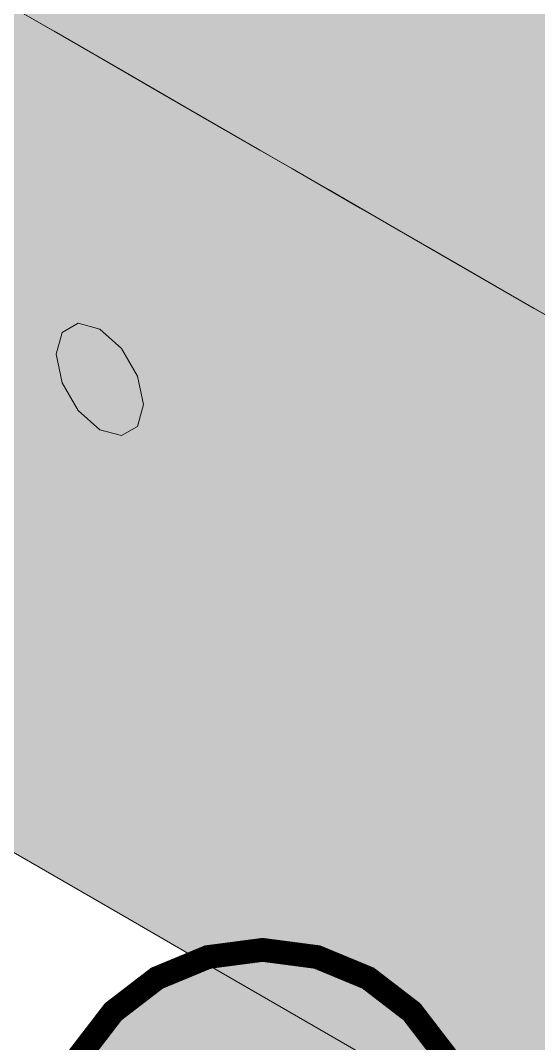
# Model space of a CAD drawing. Header units: metres. Extents: x 349122 to 349453, y 9281252 to 9281971.
# Drawn here: x 349264.0716 to 349264.1697, y 9281654.0203 to 9281654.214 of the extents above; entities that cross this region are included whole.
import ezdxf

# ---------------------------------------------------------------- set-up
doc = ezdxf.new("R2010")
doc.units = ezdxf.units.M
doc.header["$LTSCALE"] = 0.25
doc.layers.add('ISO-3D', color=7, linetype='CONTINUOUS', lineweight=13)
doc.layers.add('ISO-3D-ARISTAS', color=250, linetype='CONTINUOUS', lineweight=13)
doc.layers.add('LLAMADAS-NUM', color=30, linetype='CONTINUOUS', lineweight=25, true_color=0xc05014)

msp = doc.modelspace()

# ---------------------------------------------------------------- linework, layer by layer
at = {"layer": 'ISO-3D', "true_color": 0x9e9c96}
for points in [[(349264.06425, 9281654.2241), (349264.07724, 9281654.2166), (349264.05132, 9281654.21663), (349264.06431, 9281654.20913)], [(349264.08434, 9281654.22297), (349264.0972, 9281654.21555), (349264.07164, 9281654.21564), (349264.0845, 9281654.20821)], [(349264.09017, 9281654.22406), (349264.10316, 9281654.21656), (349264.07724, 9281654.2166), (349264.09023, 9281654.2091)], [(349264.1099, 9281654.22288), (349264.12276, 9281654.21545), (349264.0972, 9281654.21555), (349264.11006, 9281654.20812)], [(349264.11609, 9281654.22402), (349264.12908, 9281654.21652), (349264.10316, 9281654.21656), (349264.11615, 9281654.20906)], [(349264.13546, 9281654.22279), (349264.14832, 9281654.21536), (349264.12276, 9281654.21545), (349264.13562, 9281654.20803)], [(349264.142, 9281654.22399), (349264.15499, 9281654.21649), (349264.12908, 9281654.21652), (349264.14207, 9281654.20902)], [(349264.16102, 9281654.2227), (349264.17388, 9281654.21527), (349264.14832, 9281654.21536), (349264.16118, 9281654.20794)], [(349264.16792, 9281654.22395), (349264.18091, 9281654.21645), (349264.15499, 9281654.21649), (349264.16798, 9281654.20899)], [(349264.07724, 9281654.2166), (349264.09023, 9281654.2091), (349264.06431, 9281654.20913), (349264.0773, 9281654.20163)], [(349264.0972, 9281654.21555), (349264.11006, 9281654.20812), (349264.0845, 9281654.20821), (349264.09736, 9281654.20079)], [(349264.10316, 9281654.21656), (349264.11615, 9281654.20906), (349264.09023, 9281654.2091), (349264.10322, 9281654.2016)], [(349264.12276, 9281654.21545), (349264.13562, 9281654.20803), (349264.11006, 9281654.20812), (349264.12292, 9281654.2007)], [(349264.12908, 9281654.21652), (349264.14207, 9281654.20902), (349264.11615, 9281654.20906), (349264.12914, 9281654.20156)], [(349264.14832, 9281654.21536), (349264.16118, 9281654.20794), (349264.13562, 9281654.20803), (349264.14848, 9281654.20061)], [(349264.15499, 9281654.21649), (349264.16798, 9281654.20899), (349264.14207, 9281654.20902), (349264.15506, 9281654.20152)], [(349264.17388, 9281654.21527), (349264.18674, 9281654.20785), (349264.16118, 9281654.20794), (349264.17404, 9281654.20052)], [(349264.18091, 9281654.21645), (349264.1939, 9281654.20895), (349264.16798, 9281654.20899), (349264.18097, 9281654.20149)], [(349264.06431, 9281654.20913), (349264.0773, 9281654.20163), (349264.05139, 9281654.20167), (349264.06438, 9281654.19417)], [(349264.09023, 9281654.2091), (349264.10322, 9281654.2016), (349264.0773, 9281654.20163), (349264.0903, 9281654.19413)], [(349264.11615, 9281654.20906), (349264.12914, 9281654.20156), (349264.10322, 9281654.2016), (349264.11621, 9281654.1941)], [(349264.14207, 9281654.20902), (349264.15506, 9281654.20152), (349264.12914, 9281654.20156), (349264.14213, 9281654.19406)], [(349264.16798, 9281654.20899), (349264.18097, 9281654.20149), (349264.15506, 9281654.20152), (349264.16805, 9281654.19402)], [(349264.11006, 9281654.20812), (349264.12292, 9281654.2007), (349264.09736, 9281654.20079), (349264.11022, 9281654.19336)], [(349264.13562, 9281654.20803), (349264.14848, 9281654.20061), (349264.12292, 9281654.2007), (349264.13578, 9281654.19327)], [(349264.16118, 9281654.20794), (349264.17404, 9281654.20052), (349264.14848, 9281654.20061), (349264.16134, 9281654.19318)], [(349264.0773, 9281654.20163), (349264.0903, 9281654.19413), (349264.06438, 9281654.19417), (349264.07737, 9281654.18667)], [(349264.10322, 9281654.2016), (349264.11621, 9281654.1941), (349264.0903, 9281654.19413), (349264.10329, 9281654.18663)], [(349264.12914, 9281654.20156), (349264.14213, 9281654.19406), (349264.11621, 9281654.1941), (349264.1292, 9281654.1866)], [(349264.15506, 9281654.20152), (349264.16805, 9281654.19402), (349264.14213, 9281654.19406), (349264.15512, 9281654.18656)], [(349264.18097, 9281654.20149), (349264.19396, 9281654.19399), (349264.16805, 9281654.19402), (349264.18104, 9281654.18652)], [(349264.12292, 9281654.2007), (349264.13578, 9281654.19327), (349264.11022, 9281654.19336), (349264.12308, 9281654.18594)], [(349264.14848, 9281654.20061), (349264.16134, 9281654.19318), (349264.13578, 9281654.19327), (349264.14864, 9281654.18585)], [(349264.17404, 9281654.20052), (349264.1869, 9281654.19309), (349264.16134, 9281654.19318), (349264.1742, 9281654.18576)], [(349264.06438, 9281654.19417), (349264.07737, 9281654.18667), (349264.05145, 9281654.18671), (349264.06444, 9281654.17921)], [(349264.0903, 9281654.19413), (349264.10329, 9281654.18663), (349264.07737, 9281654.18667), (349264.09036, 9281654.17917)], [(349264.11621, 9281654.1941), (349264.1292, 9281654.1866), (349264.10329, 9281654.18663), (349264.11628, 9281654.17913)], [(349264.14213, 9281654.19406), (349264.15512, 9281654.18656), (349264.1292, 9281654.1866), (349264.14219, 9281654.1791)], [(349264.16805, 9281654.19402), (349264.18104, 9281654.18652), (349264.15512, 9281654.18656), (349264.16811, 9281654.17906)], [(349264.13578, 9281654.19327), (349264.14864, 9281654.18585), (349264.12308, 9281654.18594), (349264.13594, 9281654.17852)], [(349264.16134, 9281654.19318), (349264.1742, 9281654.18576), (349264.14864, 9281654.18585), (349264.1615, 9281654.17842)], [(349264.07737, 9281654.18667), (349264.09036, 9281654.17917), (349264.06444, 9281654.17921), (349264.07743, 9281654.17171)], [(349264.10329, 9281654.18663), (349264.11628, 9281654.17913), (349264.09036, 9281654.17917), (349264.10335, 9281654.17167)], [(349264.1292, 9281654.1866), (349264.14219, 9281654.1791), (349264.11628, 9281654.17913), (349264.12927, 9281654.17163)], [(349264.14864, 9281654.18585), (349264.1615, 9281654.17842), (349264.13594, 9281654.17852), (349264.1488, 9281654.17109)], [(349264.15512, 9281654.18656), (349264.16811, 9281654.17906), (349264.14219, 9281654.1791), (349264.15518, 9281654.1716)], [(349264.1742, 9281654.18576), (349264.18706, 9281654.17833), (349264.1615, 9281654.17842), (349264.17436, 9281654.171)], [(349264.18104, 9281654.18652), (349264.19403, 9281654.17902), (349264.16811, 9281654.17906), (349264.1811, 9281654.17156)], [(349264.06444, 9281654.17921), (349264.07743, 9281654.17171), (349264.05151, 9281654.17174), (349264.0645, 9281654.16424)], [(349264.09036, 9281654.17917), (349264.10335, 9281654.17167), (349264.07743, 9281654.17171), (349264.09042, 9281654.16421)], [(349264.11628, 9281654.17913), (349264.12927, 9281654.17163), (349264.10335, 9281654.17167), (349264.11634, 9281654.16417)], [(349264.14219, 9281654.1791), (349264.15518, 9281654.1716), (349264.12927, 9281654.17163), (349264.14226, 9281654.16413)], [(349264.1615, 9281654.17842), (349264.17436, 9281654.171), (349264.1488, 9281654.17109), (349264.16165, 9281654.16367)], [(349264.16811, 9281654.17906), (349264.1811, 9281654.17156), (349264.15518, 9281654.1716), (349264.16817, 9281654.1641)], [(349264.07743, 9281654.17171), (349264.09042, 9281654.16421), (349264.0645, 9281654.16424), (349264.07749, 9281654.15674)], [(349264.10335, 9281654.17167), (349264.11634, 9281654.16417), (349264.09042, 9281654.16421), (349264.10341, 9281654.15671)], [(349264.12927, 9281654.17163), (349264.14226, 9281654.16413), (349264.11634, 9281654.16417), (349264.12933, 9281654.15667)], [(349264.15518, 9281654.1716), (349264.16817, 9281654.1641), (349264.14226, 9281654.16413), (349264.15525, 9281654.15663)], [(349264.17436, 9281654.171), (349264.18722, 9281654.16358), (349264.16165, 9281654.16367), (349264.17451, 9281654.15624)], [(349264.1811, 9281654.17156), (349264.19409, 9281654.16406), (349264.16817, 9281654.1641), (349264.18116, 9281654.1566)], [(349264.0645, 9281654.16424), (349264.07749, 9281654.15674), (349264.05158, 9281654.15678), (349264.06457, 9281654.14928)], [(349264.09042, 9281654.16421), (349264.10341, 9281654.15671), (349264.07749, 9281654.15674), (349264.09049, 9281654.14924)], [(349264.11634, 9281654.16417), (349264.12933, 9281654.15667), (349264.10341, 9281654.15671), (349264.1164, 9281654.14921)], [(349264.14226, 9281654.16413), (349264.15525, 9281654.15663), (349264.12933, 9281654.15667), (349264.14232, 9281654.14917)], [(349264.16817, 9281654.1641), (349264.18116, 9281654.1566), (349264.15525, 9281654.15663), (349264.16824, 9281654.14913)], [(349264.07749, 9281654.15674), (349264.09049, 9281654.14924), (349264.06457, 9281654.14928), (349264.07756, 9281654.14178)], [(349264.10341, 9281654.15671), (349264.1164, 9281654.14921), (349264.09049, 9281654.14924), (349264.10348, 9281654.14174)], [(349264.12933, 9281654.15667), (349264.14232, 9281654.14917), (349264.1164, 9281654.14921), (349264.12939, 9281654.14171)], [(349264.15525, 9281654.15663), (349264.16824, 9281654.14913), (349264.14232, 9281654.14917), (349264.15531, 9281654.14167)], [(349264.18116, 9281654.1566), (349264.19415, 9281654.1491), (349264.16824, 9281654.14913), (349264.18123, 9281654.14163)], [(349264.06457, 9281654.14928), (349264.07756, 9281654.14178), (349264.05164, 9281654.14182), (349264.06463, 9281654.13432)], [(349264.09049, 9281654.14924), (349264.10348, 9281654.14174), (349264.07756, 9281654.14178), (349264.09055, 9281654.13428)], [(349264.1164, 9281654.14921), (349264.12939, 9281654.14171), (349264.10348, 9281654.14174), (349264.11647, 9281654.13424)], [(349264.14232, 9281654.14917), (349264.15531, 9281654.14167), (349264.12939, 9281654.14171), (349264.14238, 9281654.13421)], [(349264.16824, 9281654.14913), (349264.18123, 9281654.14163), (349264.15531, 9281654.14167), (349264.1683, 9281654.13417)], [(349264.07756, 9281654.14178), (349264.09055, 9281654.13428), (349264.06463, 9281654.13432), (349264.07762, 9281654.12682)], [(349264.10348, 9281654.14174), (349264.11647, 9281654.13424), (349264.09055, 9281654.13428), (349264.10354, 9281654.12678)], [(349264.12939, 9281654.14171), (349264.14238, 9281654.13421), (349264.11647, 9281654.13424), (349264.12946, 9281654.12674)], [(349264.15531, 9281654.14167), (349264.1683, 9281654.13417), (349264.14238, 9281654.13421), (349264.15537, 9281654.12671)], [(349264.18123, 9281654.14163), (349264.19422, 9281654.13413), (349264.1683, 9281654.13417), (349264.18129, 9281654.12667)], [(349264.06463, 9281654.13432), (349264.07762, 9281654.12682), (349264.0517, 9281654.12685), (349264.06469, 9281654.11935)], [(349264.09055, 9281654.13428), (349264.10354, 9281654.12678), (349264.07762, 9281654.12682), (349264.09061, 9281654.11932)], [(349264.11647, 9281654.13424), (349264.12946, 9281654.12674), (349264.10354, 9281654.12678), (349264.11653, 9281654.11928)], [(349264.14238, 9281654.13421), (349264.15537, 9281654.12671), (349264.12946, 9281654.12674), (349264.14245, 9281654.11924)], [(349264.1683, 9281654.13417), (349264.18129, 9281654.12667), (349264.15537, 9281654.12671), (349264.16836, 9281654.11921)], [(349264.07762, 9281654.12682), (349264.09061, 9281654.11932), (349264.06469, 9281654.11935), (349264.07769, 9281654.11185)], [(349264.10354, 9281654.12678), (349264.11653, 9281654.11928), (349264.09061, 9281654.11932), (349264.1036, 9281654.11182)], [(349264.12946, 9281654.12674), (349264.14245, 9281654.11924), (349264.11653, 9281654.11928), (349264.12952, 9281654.11178)], [(349264.15537, 9281654.12671), (349264.16836, 9281654.11921), (349264.14245, 9281654.11924), (349264.15544, 9281654.11174)], [(349264.18129, 9281654.12667), (349264.19428, 9281654.11917), (349264.16836, 9281654.11921), (349264.18135, 9281654.11171)], [(349264.06469, 9281654.11935), (349264.07769, 9281654.11185), (349264.05177, 9281654.11189), (349264.06476, 9281654.10439)], [(349264.09061, 9281654.11932), (349264.1036, 9281654.11182), (349264.07769, 9281654.11185), (349264.09068, 9281654.10435)], [(349264.11653, 9281654.11928), (349264.12952, 9281654.11178), (349264.1036, 9281654.11182), (349264.11659, 9281654.10432)], [(349264.14245, 9281654.11924), (349264.15544, 9281654.11174), (349264.12952, 9281654.11178), (349264.14251, 9281654.10428)], [(349264.16836, 9281654.11921), (349264.18135, 9281654.11171), (349264.15544, 9281654.11174), (349264.16843, 9281654.10424)], [(349264.07769, 9281654.11185), (349264.09068, 9281654.10435), (349264.06476, 9281654.10439), (349264.07775, 9281654.09689)], [(349264.1036, 9281654.11182), (349264.11659, 9281654.10432), (349264.09068, 9281654.10435), (349264.10367, 9281654.09685)], [(349264.12952, 9281654.11178), (349264.14251, 9281654.10428), (349264.11659, 9281654.10432), (349264.12958, 9281654.09682)], [(349264.15544, 9281654.11174), (349264.16843, 9281654.10424), (349264.14251, 9281654.10428), (349264.1555, 9281654.09678)], [(349264.18135, 9281654.11171), (349264.19435, 9281654.10421), (349264.16843, 9281654.10424), (349264.18142, 9281654.09674)], [(349264.06476, 9281654.10439), (349264.07775, 9281654.09689), (349264.05183, 9281654.09693), (349264.06482, 9281654.08943)], [(349264.09068, 9281654.10435), (349264.10367, 9281654.09685), (349264.07775, 9281654.09689), (349264.09074, 9281654.08939)], [(349264.11659, 9281654.10432), (349264.12958, 9281654.09682), (349264.10367, 9281654.09685), (349264.11666, 9281654.08935)], [(349264.14251, 9281654.10428), (349264.1555, 9281654.09678), (349264.12958, 9281654.09682), (349264.14257, 9281654.08932)], [(349264.16843, 9281654.10424), (349264.18142, 9281654.09674), (349264.1555, 9281654.09678), (349264.16849, 9281654.08928)], [(349264.07775, 9281654.09689), (349264.09074, 9281654.08939), (349264.06482, 9281654.08943), (349264.07781, 9281654.08193)], [(349264.10367, 9281654.09685), (349264.11666, 9281654.08935), (349264.09074, 9281654.08939), (349264.10373, 9281654.08189)], [(349264.12958, 9281654.09682), (349264.14257, 9281654.08932), (349264.11666, 9281654.08935), (349264.12965, 9281654.08185)], [(349264.1555, 9281654.09678), (349264.16849, 9281654.08928), (349264.14257, 9281654.08932), (349264.15556, 9281654.08182)], [(349264.18142, 9281654.09674), (349264.19441, 9281654.08924), (349264.16849, 9281654.08928), (349264.18148, 9281654.08178)], [(349264.06482, 9281654.08943), (349264.07781, 9281654.08193), (349264.05189, 9281654.08196), (349264.06488, 9281654.07446)], [(349264.09074, 9281654.08939), (349264.10373, 9281654.08189), (349264.07781, 9281654.08193), (349264.0908, 9281654.07443)], [(349264.11666, 9281654.08935), (349264.12965, 9281654.08185), (349264.10373, 9281654.08189), (349264.11672, 9281654.07439)], [(349264.14257, 9281654.08932), (349264.15556, 9281654.08182), (349264.12965, 9281654.08185), (349264.14264, 9281654.07435)], [(349264.16849, 9281654.08928), (349264.18148, 9281654.08178), (349264.15556, 9281654.08182), (349264.16855, 9281654.07432)], [(349264.07781, 9281654.08193), (349264.0908, 9281654.07443), (349264.06488, 9281654.07446), (349264.07788, 9281654.06696)], [(349264.10373, 9281654.08189), (349264.11672, 9281654.07439), (349264.0908, 9281654.07443), (349264.10379, 9281654.06693)], [(349264.12965, 9281654.08185), (349264.14264, 9281654.07435), (349264.11672, 9281654.07439), (349264.12971, 9281654.06689)], [(349264.15556, 9281654.08182), (349264.16855, 9281654.07432), (349264.14264, 9281654.07435), (349264.15563, 9281654.06685)], [(349264.18148, 9281654.08178), (349264.19447, 9281654.07428), (349264.16855, 9281654.07432), (349264.18154, 9281654.06682)], [(349264.06488, 9281654.07446), (349264.07788, 9281654.06696), (349264.05196, 9281654.067), (349264.06495, 9281654.0595)], [(349264.0908, 9281654.07443), (349264.10379, 9281654.06693), (349264.07788, 9281654.06696), (349264.09087, 9281654.05946)], [(349264.11672, 9281654.07439), (349264.12971, 9281654.06689), (349264.10379, 9281654.06693), (349264.11678, 9281654.05943)], [(349264.14264, 9281654.07435), (349264.15563, 9281654.06685), (349264.12971, 9281654.06689), (349264.1427, 9281654.05939)], [(349264.16855, 9281654.07432), (349264.18154, 9281654.06682), (349264.15563, 9281654.06685), (349264.16862, 9281654.05935)], [(349264.07788, 9281654.06696), (349264.09087, 9281654.05946), (349264.06495, 9281654.0595), (349264.07794, 9281654.052)], [(349264.10379, 9281654.06693), (349264.11678, 9281654.05943), (349264.09087, 9281654.05946), (349264.10386, 9281654.05196)], [(349264.12971, 9281654.06689), (349264.1427, 9281654.05939), (349264.11678, 9281654.05943), (349264.12977, 9281654.05193)], [(349264.15563, 9281654.06685), (349264.16862, 9281654.05935), (349264.1427, 9281654.05939), (349264.15569, 9281654.05189)], [(349264.18154, 9281654.06682), (349264.19454, 9281654.05932), (349264.16862, 9281654.05935), (349264.18161, 9281654.05185)], [(349264.09087, 9281654.05946), (349264.10386, 9281654.05196), (349264.07794, 9281654.052), (349264.09093, 9281654.0445)], [(349264.11678, 9281654.05943), (349264.12977, 9281654.05193), (349264.10386, 9281654.05196), (349264.11685, 9281654.04446)], [(349264.1427, 9281654.05939), (349264.15569, 9281654.05189), (349264.12977, 9281654.05193), (349264.14276, 9281654.04443)], [(349264.16862, 9281654.05935), (349264.18161, 9281654.05185), (349264.15569, 9281654.05189), (349264.16868, 9281654.04439)], [(349264.10386, 9281654.05196), (349264.11685, 9281654.04446), (349264.09093, 9281654.0445), (349264.10392, 9281654.037)], [(349264.12977, 9281654.05193), (349264.14276, 9281654.04443), (349264.11685, 9281654.04446), (349264.12984, 9281654.03696)], [(349264.15569, 9281654.05189), (349264.16868, 9281654.04439), (349264.14276, 9281654.04443), (349264.15575, 9281654.03693)], [(349264.18161, 9281654.05185), (349264.1946, 9281654.04435), (349264.16868, 9281654.04439), (349264.18167, 9281654.03689)], [(349264.11685, 9281654.04446), (349264.12984, 9281654.03696), (349264.10392, 9281654.037), (349264.11691, 9281654.0295)], [(349264.14276, 9281654.04443), (349264.15575, 9281654.03693), (349264.12984, 9281654.03696), (349264.14283, 9281654.02946)], [(349264.16868, 9281654.04439), (349264.18167, 9281654.03689), (349264.15575, 9281654.03693), (349264.16874, 9281654.02943)], [(349264.12984, 9281654.03696), (349264.14283, 9281654.02946), (349264.11691, 9281654.0295), (349264.1299, 9281654.022)], [(349264.15575, 9281654.03693), (349264.16874, 9281654.02943), (349264.14283, 9281654.02946), (349264.15582, 9281654.02196)], [(349264.18167, 9281654.03689), (349264.19466, 9281654.02939), (349264.16874, 9281654.02943), (349264.18173, 9281654.02193)], [(349264.14283, 9281654.02946), (349264.15582, 9281654.02196), (349264.1299, 9281654.022), (349264.14289, 9281654.0145)], [(349264.16874, 9281654.02943), (349264.18173, 9281654.02193), (349264.15582, 9281654.02196), (349264.16881, 9281654.01446)], [(349264.15582, 9281654.02196), (349264.16881, 9281654.01446), (349264.14289, 9281654.0145), (349264.15588, 9281654.007)], [(349264.18173, 9281654.02193), (349264.19473, 9281654.01443), (349264.16881, 9281654.01446), (349264.1818, 9281654.00696)]]:
    msp.add_solid(points, dxfattribs=at)
at = {"layer": 'ISO-3D', "true_color": 0xafa288}
for points in [[(349264.06495, 9281654.2045), (349264.07794, 9281654.197), (349264.06495, 9281654.2195), (349264.07794, 9281654.212)], [(349264.07794, 9281654.197), (349264.09093, 9281654.1895), (349264.07794, 9281654.212), (349264.09093, 9281654.2045)], [(349264.06495, 9281654.1895), (349264.07794, 9281654.182), (349264.06495, 9281654.2045), (349264.07794, 9281654.197)], [(349264.09093, 9281654.1895), (349264.10392, 9281654.182), (349264.09093, 9281654.2045), (349264.10392, 9281654.197)], [(349264.07794, 9281654.182), (349264.09093, 9281654.1745), (349264.07794, 9281654.197), (349264.09093, 9281654.1895)], [(349264.10392, 9281654.182), (349264.11691, 9281654.1745), (349264.10392, 9281654.197), (349264.11691, 9281654.1895)], [(349264.06495, 9281654.1745), (349264.07794, 9281654.167), (349264.06495, 9281654.1895), (349264.07794, 9281654.182)], [(349264.09093, 9281654.1745), (349264.10392, 9281654.167), (349264.09093, 9281654.1895), (349264.10392, 9281654.182)], [(349264.11691, 9281654.1745), (349264.1299, 9281654.167), (349264.11691, 9281654.1895), (349264.1299, 9281654.182)], [(349264.07794, 9281654.167), (349264.09093, 9281654.1595), (349264.07794, 9281654.182), (349264.09093, 9281654.1745)], [(349264.10392, 9281654.167), (349264.11691, 9281654.1595), (349264.10392, 9281654.182), (349264.11691, 9281654.1745)], [(349264.1299, 9281654.167), (349264.14289, 9281654.1595), (349264.1299, 9281654.182), (349264.14289, 9281654.1745)], [(349264.06495, 9281654.1595), (349264.07794, 9281654.152), (349264.06495, 9281654.1745), (349264.07794, 9281654.167)], [(349264.09093, 9281654.1595), (349264.10392, 9281654.152), (349264.09093, 9281654.1745), (349264.10392, 9281654.167)], [(349264.11691, 9281654.1595), (349264.1299, 9281654.152), (349264.11691, 9281654.1745), (349264.1299, 9281654.167)], [(349264.14289, 9281654.1595), (349264.15588, 9281654.152), (349264.14289, 9281654.1745), (349264.15588, 9281654.167)], [(349264.07794, 9281654.152), (349264.09093, 9281654.1445), (349264.07794, 9281654.167), (349264.09093, 9281654.1595)], [(349264.10392, 9281654.152), (349264.11691, 9281654.1445), (349264.10392, 9281654.167), (349264.11691, 9281654.1595)], [(349264.1299, 9281654.152), (349264.14289, 9281654.1445), (349264.1299, 9281654.167), (349264.14289, 9281654.1595)], [(349264.15588, 9281654.152), (349264.16887, 9281654.1445), (349264.15588, 9281654.167), (349264.16887, 9281654.1595)], [(349264.06495, 9281654.14521), (349264.07794, 9281654.13771), (349264.06495, 9281654.1595), (349264.07794, 9281654.152)], [(349264.09093, 9281654.1445), (349264.10392, 9281654.137), (349264.09093, 9281654.1595), (349264.10392, 9281654.152)], [(349264.11691, 9281654.1445), (349264.1299, 9281654.137), (349264.11691, 9281654.1595), (349264.1299, 9281654.152)], [(349264.14289, 9281654.1445), (349264.15588, 9281654.137), (349264.14289, 9281654.1595), (349264.15588, 9281654.152)], [(349264.16887, 9281654.1445), (349264.18186, 9281654.137), (349264.16887, 9281654.1595), (349264.18186, 9281654.152)], [(349264.07794, 9281654.13771), (349264.09093, 9281654.13021), (349264.07794, 9281654.152), (349264.09093, 9281654.1445)], [(349264.10392, 9281654.137), (349264.11691, 9281654.1295), (349264.10392, 9281654.152), (349264.11691, 9281654.1445)], [(349264.1299, 9281654.137), (349264.14289, 9281654.1295), (349264.1299, 9281654.152), (349264.14289, 9281654.1445)], [(349264.15588, 9281654.137), (349264.16887, 9281654.1295), (349264.15588, 9281654.152), (349264.16887, 9281654.1445)], [(349264.06495, 9281654.13093), (349264.07794, 9281654.12343), (349264.06495, 9281654.14521), (349264.07794, 9281654.13771)], [(349264.09093, 9281654.13021), (349264.10392, 9281654.12271), (349264.09093, 9281654.1445), (349264.10392, 9281654.137)], [(349264.11691, 9281654.1295), (349264.1299, 9281654.122), (349264.11691, 9281654.1445), (349264.1299, 9281654.137)], [(349264.14289, 9281654.1295), (349264.15588, 9281654.122), (349264.14289, 9281654.1445), (349264.15588, 9281654.137)], [(349264.16887, 9281654.1295), (349264.18186, 9281654.122), (349264.16887, 9281654.1445), (349264.18186, 9281654.137)], [(349264.07794, 9281654.12343), (349264.09093, 9281654.11593), (349264.07794, 9281654.13771), (349264.09093, 9281654.13021)], [(349264.10392, 9281654.12271), (349264.11691, 9281654.11521), (349264.10392, 9281654.137), (349264.11691, 9281654.1295)], [(349264.1299, 9281654.122), (349264.14289, 9281654.1145), (349264.1299, 9281654.137), (349264.14289, 9281654.1295)], [(349264.15588, 9281654.122), (349264.16887, 9281654.1145), (349264.15588, 9281654.137), (349264.16887, 9281654.1295)], [(349264.06495, 9281654.11664), (349264.07794, 9281654.10914), (349264.06495, 9281654.13093), (349264.07794, 9281654.12343)], [(349264.09093, 9281654.11593), (349264.10392, 9281654.10843), (349264.09093, 9281654.13021), (349264.10392, 9281654.12271)], [(349264.11691, 9281654.11521), (349264.1299, 9281654.10771), (349264.11691, 9281654.1295), (349264.1299, 9281654.122)], [(349264.14289, 9281654.1145), (349264.15588, 9281654.107), (349264.14289, 9281654.1295), (349264.15588, 9281654.122)], [(349264.16887, 9281654.1145), (349264.18186, 9281654.107), (349264.16887, 9281654.1295), (349264.18186, 9281654.122)], [(349264.07794, 9281654.10914), (349264.09093, 9281654.10164), (349264.07794, 9281654.12343), (349264.09093, 9281654.11593)], [(349264.10392, 9281654.10843), (349264.11691, 9281654.10093), (349264.10392, 9281654.12271), (349264.11691, 9281654.11521)], [(349264.1299, 9281654.10771), (349264.14289, 9281654.10021), (349264.1299, 9281654.122), (349264.14289, 9281654.1145)], [(349264.15588, 9281654.107), (349264.16887, 9281654.0995), (349264.15588, 9281654.122), (349264.16887, 9281654.1145)], [(349264.06495, 9281654.10236), (349264.07794, 9281654.09486), (349264.06495, 9281654.11664), (349264.07794, 9281654.10914)], [(349264.09093, 9281654.10164), (349264.10392, 9281654.09414), (349264.09093, 9281654.11593), (349264.10392, 9281654.10843)], [(349264.11691, 9281654.10093), (349264.1299, 9281654.09343), (349264.11691, 9281654.11521), (349264.1299, 9281654.10771)], [(349264.14289, 9281654.10021), (349264.15588, 9281654.09271), (349264.14289, 9281654.1145), (349264.15588, 9281654.107)], [(349264.16887, 9281654.0995), (349264.18186, 9281654.092), (349264.16887, 9281654.1145), (349264.18186, 9281654.107)], [(349264.07794, 9281654.09486), (349264.09093, 9281654.08736), (349264.07794, 9281654.10914), (349264.09093, 9281654.10164)], [(349264.10392, 9281654.09414), (349264.11691, 9281654.08664), (349264.10392, 9281654.10843), (349264.11691, 9281654.10093)], [(349264.1299, 9281654.09343), (349264.14289, 9281654.08593), (349264.1299, 9281654.10771), (349264.14289, 9281654.10021)], [(349264.15588, 9281654.09271), (349264.16887, 9281654.08521), (349264.15588, 9281654.107), (349264.16887, 9281654.0995)], [(349264.06495, 9281654.08807), (349264.07794, 9281654.08057), (349264.06495, 9281654.10236), (349264.07794, 9281654.09486)], [(349264.09093, 9281654.08736), (349264.10392, 9281654.07986), (349264.09093, 9281654.10164), (349264.10392, 9281654.09414)], [(349264.11691, 9281654.08664), (349264.1299, 9281654.07914), (349264.11691, 9281654.10093), (349264.1299, 9281654.09343)], [(349264.14289, 9281654.08593), (349264.15588, 9281654.07843), (349264.14289, 9281654.10021), (349264.15588, 9281654.09271)], [(349264.16887, 9281654.08521), (349264.18186, 9281654.07771), (349264.16887, 9281654.0995), (349264.18186, 9281654.092)], [(349264.07794, 9281654.08057), (349264.09093, 9281654.07307), (349264.07794, 9281654.09486), (349264.09093, 9281654.08736)], [(349264.10392, 9281654.07986), (349264.11691, 9281654.07236), (349264.10392, 9281654.09414), (349264.11691, 9281654.08664)], [(349264.1299, 9281654.07914), (349264.14289, 9281654.07164), (349264.1299, 9281654.09343), (349264.14289, 9281654.08593)], [(349264.15588, 9281654.07843), (349264.16887, 9281654.07093), (349264.15588, 9281654.09271), (349264.16887, 9281654.08521)], [(349264.06495, 9281654.07379), (349264.07794, 9281654.06629), (349264.06495, 9281654.08807), (349264.07794, 9281654.08057)], [(349264.09093, 9281654.07307), (349264.10392, 9281654.06557), (349264.09093, 9281654.08736), (349264.10392, 9281654.07986)], [(349264.11691, 9281654.07236), (349264.1299, 9281654.06486), (349264.11691, 9281654.08664), (349264.1299, 9281654.07914)], [(349264.14289, 9281654.07164), (349264.15588, 9281654.06414), (349264.14289, 9281654.08593), (349264.15588, 9281654.07843)], [(349264.16887, 9281654.07093), (349264.18186, 9281654.06343), (349264.16887, 9281654.08521), (349264.18186, 9281654.07771)], [(349264.07794, 9281654.06629), (349264.09093, 9281654.05879), (349264.07794, 9281654.08057), (349264.09093, 9281654.07307)], [(349264.10392, 9281654.06557), (349264.11691, 9281654.05807), (349264.10392, 9281654.07986), (349264.11691, 9281654.07236)], [(349264.1299, 9281654.06486), (349264.14289, 9281654.05736), (349264.1299, 9281654.07914), (349264.14289, 9281654.07164)], [(349264.15588, 9281654.06414), (349264.16887, 9281654.05664), (349264.15588, 9281654.07843), (349264.16887, 9281654.07093)], [(349264.06495, 9281654.0595), (349264.07794, 9281654.052), (349264.06495, 9281654.07379), (349264.07794, 9281654.06629)], [(349264.09093, 9281654.05879), (349264.10392, 9281654.05129), (349264.09093, 9281654.07307), (349264.10392, 9281654.06557)], [(349264.11691, 9281654.05807), (349264.1299, 9281654.05057), (349264.11691, 9281654.07236), (349264.1299, 9281654.06486)], [(349264.14289, 9281654.05736), (349264.15588, 9281654.04986), (349264.14289, 9281654.07164), (349264.15588, 9281654.06414)], [(349264.16887, 9281654.05664), (349264.18186, 9281654.04914), (349264.16887, 9281654.07093), (349264.18186, 9281654.06343)], [(349264.07794, 9281654.052), (349264.09093, 9281654.0445), (349264.07794, 9281654.06629), (349264.09093, 9281654.05879)], [(349264.10392, 9281654.05129), (349264.11691, 9281654.04379), (349264.10392, 9281654.06557), (349264.11691, 9281654.05807)], [(349264.1299, 9281654.05057), (349264.14289, 9281654.04307), (349264.1299, 9281654.06486), (349264.14289, 9281654.05736)], [(349264.15588, 9281654.04986), (349264.16887, 9281654.04236), (349264.15588, 9281654.06414), (349264.16887, 9281654.05664)], [(349264.09093, 9281654.0445), (349264.10392, 9281654.037), (349264.09093, 9281654.05879), (349264.10392, 9281654.05129)], [(349264.11691, 9281654.04379), (349264.1299, 9281654.03629), (349264.11691, 9281654.05807), (349264.1299, 9281654.05057)], [(349264.14289, 9281654.04307), (349264.15588, 9281654.03557), (349264.14289, 9281654.05736), (349264.15588, 9281654.04986)], [(349264.16887, 9281654.04236), (349264.18186, 9281654.03486), (349264.16887, 9281654.05664), (349264.18186, 9281654.04914)], [(349264.10392, 9281654.037), (349264.11691, 9281654.0295), (349264.10392, 9281654.05129), (349264.11691, 9281654.04379)], [(349264.1299, 9281654.03629), (349264.14289, 9281654.02879), (349264.1299, 9281654.05057), (349264.14289, 9281654.04307)], [(349264.15588, 9281654.03557), (349264.16887, 9281654.02807), (349264.15588, 9281654.04986), (349264.16887, 9281654.04236)], [(349264.11691, 9281654.0295), (349264.1299, 9281654.022), (349264.11691, 9281654.04379), (349264.1299, 9281654.03629)], [(349264.14289, 9281654.02879), (349264.15588, 9281654.02129), (349264.14289, 9281654.04307), (349264.15588, 9281654.03557)], [(349264.16887, 9281654.02807), (349264.18186, 9281654.02057), (349264.16887, 9281654.04236), (349264.18186, 9281654.03486)], [(349264.1299, 9281654.022), (349264.14289, 9281654.0145), (349264.1299, 9281654.03629), (349264.14289, 9281654.02879)], [(349264.15588, 9281654.02129), (349264.16887, 9281654.01379), (349264.15588, 9281654.03557), (349264.16887, 9281654.02807)], [(349264.14289, 9281654.0145), (349264.15588, 9281654.007), (349264.14289, 9281654.02879), (349264.15588, 9281654.02129)], [(349264.16887, 9281654.01379), (349264.18186, 9281654.00629), (349264.16887, 9281654.02807), (349264.18186, 9281654.02057)], [(349264.15588, 9281654.007), (349264.16887, 9281653.9995), (349264.15588, 9281654.02129), (349264.16887, 9281654.01379)]]:
    msp.add_solid(points, dxfattribs=at)
at = {"layer": 'ISO-3D', "true_color": 0x825336}
for points in [[(349264.00915, 9281654.1572), (349264.01328, 9281654.16086), (349264.0919, 9281654.10942), (349264.09603, 9281654.11308)], [(349264.0174, 9281654.14547), (349264.01328, 9281654.14181), (349264.10015, 9281654.09769), (349264.09603, 9281654.09403)], [(349264.0919, 9281654.10942), (349264.09603, 9281654.11308), (349264.17466, 9281654.06165), (349264.17878, 9281654.0653)], [(349264.10015, 9281654.09769), (349264.09603, 9281654.09403), (349264.18291, 9281654.04991), (349264.17878, 9281654.04625)]]:
    msp.add_solid(points, dxfattribs=at)
at = {"layer": 'ISO-3D', "true_color": 0x724830}
for points in [[(349264.01328, 9281654.16086), (349264.0174, 9281654.16196), (349264.09603, 9281654.11308), (349264.10015, 9281654.11419)], [(349264.01328, 9281654.14181), (349264.00915, 9281654.1407), (349264.09603, 9281654.09403), (349264.0919, 9281654.09293)], [(349264.09603, 9281654.11308), (349264.10015, 9281654.11419), (349264.17878, 9281654.0653), (349264.18291, 9281654.06641)], [(349264.09603, 9281654.09403), (349264.0919, 9281654.09293), (349264.17878, 9281654.04625), (349264.17466, 9281654.04515)]]:
    msp.add_solid(points, dxfattribs=at)
at = {"layer": 'ISO-3D', "true_color": 0x503321}
for points in [[(349264.0174, 9281654.16196), (349264.02042, 9281654.16022), (349264.10015, 9281654.11419), (349264.10317, 9281654.11244)], [(349264.10015, 9281654.11419), (349264.10317, 9281654.11244), (349264.18291, 9281654.06641), (349264.18593, 9281654.06466)]]:
    msp.add_solid(points, dxfattribs=at)
at = {"layer": 'ISO-3D', "true_color": 0x633f29}
for points in [[(349264.02042, 9281654.16022), (349264.02152, 9281654.1561), (349264.10317, 9281654.11244), (349264.10428, 9281654.10832)], [(349264.00613, 9281654.14245), (349264.00503, 9281654.14657), (349264.08889, 9281654.09467), (349264.08778, 9281654.09879)], [(349264.10317, 9281654.11244), (349264.10428, 9281654.10832), (349264.18593, 9281654.06466), (349264.18703, 9281654.06054)], [(349264.08889, 9281654.09467), (349264.08778, 9281654.09879), (349264.17164, 9281654.04689), (349264.17053, 9281654.05102)]]:
    msp.add_solid(points, dxfattribs=at)
at = {"layer": 'ISO-3D', "true_color": 0x855538}
for points in [[(349264.00613, 9281654.15197), (349264.00915, 9281654.1572), (349264.08889, 9281654.10419), (349264.0919, 9281654.10942)], [(349264.02042, 9281654.1507), (349264.0174, 9281654.14547), (349264.10317, 9281654.10292), (349264.10015, 9281654.09769)], [(349264.08889, 9281654.10419), (349264.0919, 9281654.10942), (349264.17164, 9281654.05642), (349264.17466, 9281654.06165)], [(349264.10317, 9281654.10292), (349264.10015, 9281654.09769), (349264.18593, 9281654.05514), (349264.18291, 9281654.04991)]]:
    msp.add_solid(points, dxfattribs=at)
at = {"layer": 'ISO-3D', "true_color": 0x603d28}
for points in [[(349264.07946, 9281654.15494), (349264.08247, 9281654.15668), (349264.05347, 9281654.13994), (349264.05649, 9281654.14168)], [(349264.09374, 9281654.13716), (349264.09072, 9281654.13542), (349264.06776, 9281654.12216), (349264.06474, 9281654.12042)]]:
    msp.add_solid(points, dxfattribs=at)
at = {"layer": 'ISO-3D', "true_color": 0x754a31}
for points in [[(349264.08247, 9281654.15668), (349264.0866, 9281654.15557), (349264.05649, 9281654.14168), (349264.06062, 9281654.14057)], [(349264.09072, 9281654.13542), (349264.0866, 9281654.13652), (349264.06474, 9281654.12042), (349264.06062, 9281654.12152)]]:
    msp.add_solid(points, dxfattribs=at)
at = {"layer": 'ISO-3D', "true_color": 0x6f472f}
for points in [[(349264.0866, 9281654.14605), (349264.07946, 9281654.15494), (349264.08247, 9281654.15668)], [(349264.0866, 9281654.14605), (349264.08247, 9281654.15668), (349264.0866, 9281654.15557)], [(349264.0866, 9281654.14605), (349264.07835, 9281654.15081), (349264.07946, 9281654.15494)], [(349264.0866, 9281654.14605), (349264.0866, 9281654.15557), (349264.09072, 9281654.15192)], [(349264.0866, 9281654.14605), (349264.09072, 9281654.15192), (349264.09374, 9281654.14669)], [(349264.0866, 9281654.14605), (349264.07946, 9281654.14541), (349264.07835, 9281654.15081)], [(349264.0866, 9281654.14605), (349264.08247, 9281654.14018), (349264.07946, 9281654.14541)], [(349264.0866, 9281654.14605), (349264.0866, 9281654.13652), (349264.08247, 9281654.14018)], [(349264.0866, 9281654.14605), (349264.09374, 9281654.14669), (349264.09485, 9281654.14129)], [(349264.0866, 9281654.14605), (349264.09072, 9281654.13542), (349264.0866, 9281654.13652)], [(349264.0866, 9281654.14605), (349264.09374, 9281654.13716), (349264.09072, 9281654.13542)], [(349264.0866, 9281654.14605), (349264.09485, 9281654.14129), (349264.09374, 9281654.13716)]]:
    msp.add_solid(points, dxfattribs=at)
at = {"layer": 'ISO-3D', "true_color": 0x7a4d33}
for points in [[(349264.02152, 9281654.1561), (349264.02042, 9281654.1507), (349264.10428, 9281654.10832), (349264.10317, 9281654.10292)], [(349264.00503, 9281654.14657), (349264.00613, 9281654.15197), (349264.08778, 9281654.09879), (349264.08889, 9281654.10419)], [(349264.10428, 9281654.10832), (349264.10317, 9281654.10292), (349264.18703, 9281654.06054), (349264.18593, 9281654.05514)], [(349264.08778, 9281654.09879), (349264.08889, 9281654.10419), (349264.17053, 9281654.05102), (349264.17164, 9281654.05642)]]:
    msp.add_solid(points, dxfattribs=at)
at = {"layer": 'ISO-3D', "true_color": 0x583825}
for points in [[(349264.07835, 9281654.15081), (349264.07946, 9281654.15494), (349264.05237, 9281654.13581), (349264.05347, 9281654.13994)], [(349264.00915, 9281654.1407), (349264.00613, 9281654.14245), (349264.0919, 9281654.09293), (349264.08889, 9281654.09467)], [(349264.09485, 9281654.14129), (349264.09374, 9281654.13716), (349264.06887, 9281654.12629), (349264.06776, 9281654.12216)], [(349264.0919, 9281654.09293), (349264.08889, 9281654.09467), (349264.17466, 9281654.04515), (349264.17164, 9281654.04689)]]:
    msp.add_solid(points, dxfattribs=at)
at = {"layer": 'ISO-3D', "true_color": 0x7f5135}
for points in [[(349264.0866, 9281654.15557), (349264.09072, 9281654.15192), (349264.06062, 9281654.14057), (349264.06474, 9281654.13692)], [(349264.0866, 9281654.13652), (349264.08247, 9281654.14018), (349264.06062, 9281654.12152), (349264.05649, 9281654.12518)]]:
    msp.add_solid(points, dxfattribs=at)
at = {"layer": 'ISO-3D', "true_color": 0x7d5034}
for points in [[(349264.09072, 9281654.15192), (349264.09374, 9281654.14669), (349264.06474, 9281654.13692), (349264.06776, 9281654.13169)], [(349264.08247, 9281654.14018), (349264.07946, 9281654.14541), (349264.05649, 9281654.12518), (349264.05347, 9281654.13041)]]:
    msp.add_solid(points, dxfattribs=at)
at = {"layer": 'ISO-3D', "true_color": 0x6e462e}
for points in [[(349264.07946, 9281654.14541), (349264.07835, 9281654.15081), (349264.05347, 9281654.13041), (349264.05237, 9281654.13581)], [(349264.09374, 9281654.14669), (349264.09485, 9281654.14129), (349264.06776, 9281654.13169), (349264.06887, 9281654.12629)]]:
    msp.add_solid(points, dxfattribs=at)
at = {"layer": 'ISO-3D-ARISTAS', "color": 250}
for p, q in [((349264.07794, 9281654.212), (349264.06495, 9281654.2195)), ((349264.0845, 9281654.20821), (349264.07164, 9281654.21564)), ((349264.09093, 9281654.2045), (349264.07794, 9281654.212)), ((349264.09736, 9281654.20079), (349264.0845, 9281654.20821)), ((349264.10392, 9281654.197), (349264.09093, 9281654.2045)), ((349264.11022, 9281654.19336), (349264.09736, 9281654.20079)), ((349264.11691, 9281654.1895), (349264.10392, 9281654.197)), ((349264.12308, 9281654.18594), (349264.11022, 9281654.19336)), ((349264.1299, 9281654.182), (349264.11691, 9281654.1895)), ((349264.13594, 9281654.17852), (349264.12308, 9281654.18594)), ((349264.14289, 9281654.1745), (349264.1299, 9281654.182)), ((349264.1488, 9281654.17109), (349264.13594, 9281654.17852)), ((349264.15588, 9281654.167), (349264.14289, 9281654.1745)), ((349264.16165, 9281654.16367), (349264.1488, 9281654.17109)), ((349264.16887, 9281654.1595), (349264.15588, 9281654.167)), ((349264.17451, 9281654.15624), (349264.16165, 9281654.16367)), ((349264.18186, 9281654.152), (349264.16887, 9281654.1595)), ((349264.07946, 9281654.15494), (349264.08247, 9281654.15668)), ((349264.07946, 9281654.15494), (349264.08247, 9281654.15668)), ((349264.08247, 9281654.15668), (349264.0866, 9281654.15557)), ((349264.08247, 9281654.15668), (349264.0866, 9281654.15557)), ((349264.07835, 9281654.15081), (349264.07946, 9281654.15494)), ((349264.07835, 9281654.15081), (349264.07946, 9281654.15494)), ((349264.0866, 9281654.15557), (349264.09072, 9281654.15192)), ((349264.0866, 9281654.15557), (349264.09072, 9281654.15192)), ((349264.09072, 9281654.15192), (349264.09374, 9281654.14669)), ((349264.09072, 9281654.15192), (349264.09374, 9281654.14669)), ((349264.07946, 9281654.14541), (349264.07835, 9281654.15081)), ((349264.07946, 9281654.14541), (349264.07835, 9281654.15081)), ((349264.08247, 9281654.14018), (349264.07946, 9281654.14541)), ((349264.08247, 9281654.14018), (349264.07946, 9281654.14541)), ((349264.09374, 9281654.14669), (349264.09485, 9281654.14129)), ((349264.09374, 9281654.14669), (349264.09485, 9281654.14129)), ((349264.09485, 9281654.14129), (349264.09374, 9281654.13716)), ((349264.09485, 9281654.14129), (349264.09374, 9281654.13716)), ((349264.0866, 9281654.13652), (349264.08247, 9281654.14018)), ((349264.0866, 9281654.13652), (349264.08247, 9281654.14018)), ((349264.09072, 9281654.13542), (349264.0866, 9281654.13652)), ((349264.09072, 9281654.13542), (349264.0866, 9281654.13652)), ((349264.09374, 9281654.13716), (349264.09072, 9281654.13542)), ((349264.09374, 9281654.13716), (349264.09072, 9281654.13542)), ((349264.07794, 9281654.052), (349264.06495, 9281654.0595)), ((349264.06495, 9281654.0595), (349264.07794, 9281654.052)), ((349264.09093, 9281654.0445), (349264.07794, 9281654.052)), ((349264.07794, 9281654.052), (349264.09093, 9281654.0445)), ((349264.10392, 9281654.037), (349264.09093, 9281654.0445)), ((349264.09093, 9281654.0445), (349264.10392, 9281654.037)), ((349264.11691, 9281654.0295), (349264.10392, 9281654.037)), ((349264.10392, 9281654.037), (349264.11691, 9281654.0295)), ((349264.1299, 9281654.022), (349264.11691, 9281654.0295)), ((349264.11691, 9281654.0295), (349264.1299, 9281654.022)), ((349264.14289, 9281654.0145), (349264.1299, 9281654.022)), ((349264.1299, 9281654.022), (349264.14289, 9281654.0145))]:
    msp.add_line(p, q, dxfattribs=at)
at = {"layer": 'LLAMADAS-NUM', "const_width": 0.0045}
msp.add_lwpolyline([(349264.15742, 9281653.998), (349264.15606, 9281654.00835), (349264.15206, 9281654.018), (349264.1457, 9281654.02628), (349264.13742, 9281654.03264), (349264.12777, 9281654.03664), (349264.11742, 9281654.038), (349264.10707, 9281654.03664), (349264.09742, 9281654.03264), (349264.08914, 9281654.02628), (349264.08278, 9281654.018), (349264.07878, 9281654.00835), (349264.07742, 9281653.998), (349264.07878, 9281653.98765), (349264.08278, 9281653.978), (349264.08914, 9281653.96972), (349264.09742, 9281653.96336), (349264.10707, 9281653.95936), (349264.11742, 9281653.958), (349264.12777, 9281653.95936), (349264.13742, 9281653.96336), (349264.1457, 9281653.96972), (349264.15206, 9281653.978), (349264.15606, 9281653.98765)], close=True, dxfattribs=at)
at = {"layer": 'LLAMADAS-NUM', "true_color": 0xffffff}
for points in [[(349264.15742, 9281653.998), (349264.10707, 9281654.03664), (349264.09742, 9281654.03264)], [(349264.15742, 9281653.998), (349264.11742, 9281654.038), (349264.10707, 9281654.03664)], [(349264.15742, 9281653.998), (349264.12777, 9281654.03664), (349264.11742, 9281654.038)], [(349264.15742, 9281653.998), (349264.13742, 9281654.03264), (349264.12777, 9281654.03664)], [(349264.15742, 9281653.998), (349264.09742, 9281654.03264), (349264.08914, 9281654.02628)], [(349264.15742, 9281653.998), (349264.1457, 9281654.02628), (349264.13742, 9281654.03264)], [(349264.15742, 9281653.998), (349264.08914, 9281654.02628), (349264.08278, 9281654.018)], [(349264.15742, 9281653.998), (349264.15206, 9281654.018), (349264.1457, 9281654.02628)]]:
    msp.add_solid(points, dxfattribs=at)

doc.saveas('drawing.dxf')
